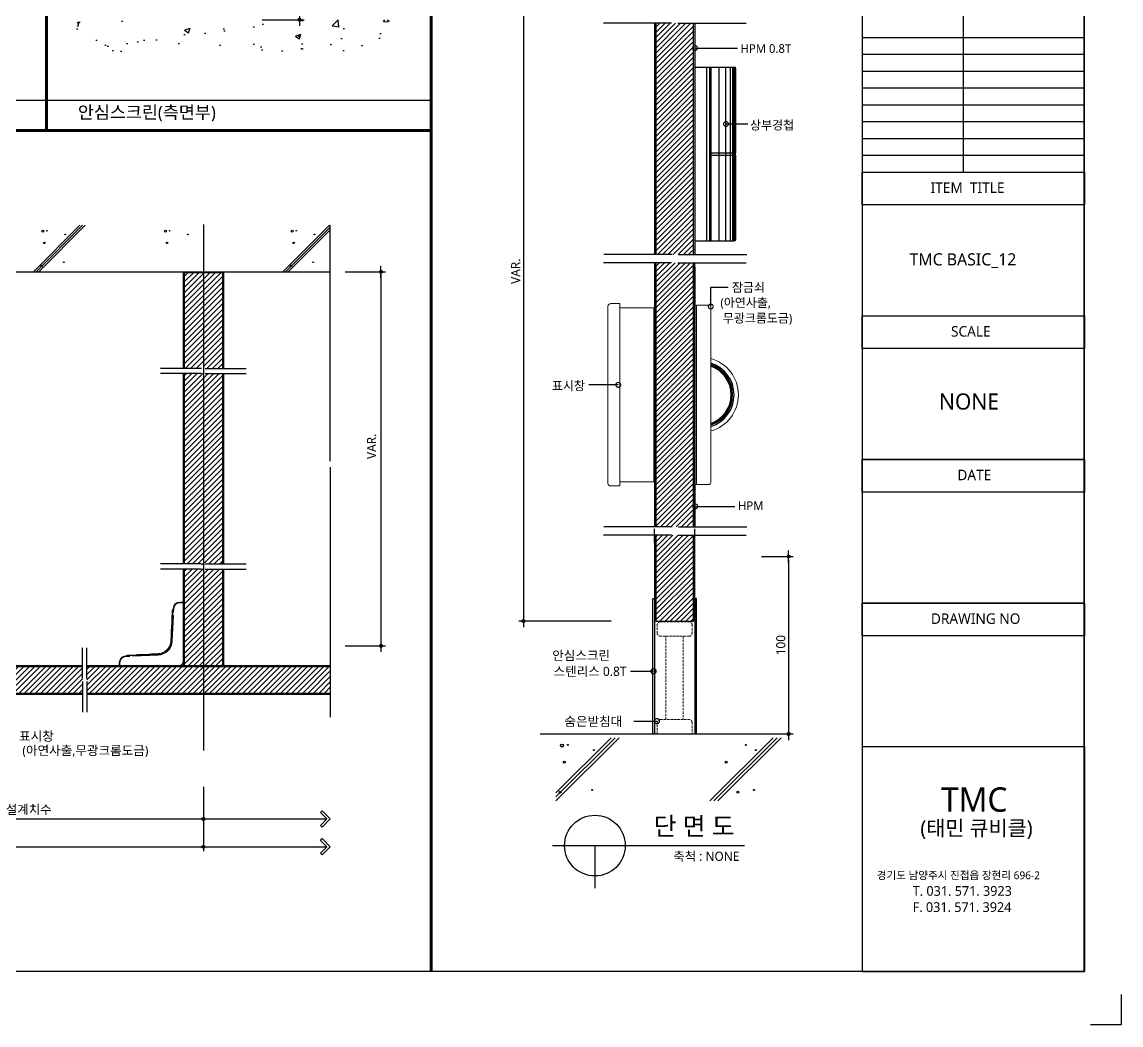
# Model space of a CAD drawing. Extents: x -256 to 8104, y -176 to 5714.
# Drawn here: x 4485 to 8104, y -176 to 3126 of the extents above; entities that cross this region are included whole.
import ezdxf
from ezdxf.enums import TextEntityAlignment as Align

# ---------------------------------------------------------------- set-up
doc = ezdxf.new("R2010")
doc.units = 0
doc.header["$LTSCALE"] = 30
doc.linetypes.add('CEN', pattern=[62, 60, -1, 0, -1])
doc.linetypes.add('HIDDEN', pattern=[0.375, 0.25, -0.125])
doc.layers.get('0').update_dxf_attribs({"linetype": 'CONTINUOUS'})
doc.layers.get('DEFPOINTS').update_dxf_attribs({"linetype": 'CONTINUOUS'})
for name, color, linetype in [('C', 2, 'CONTINUOUS'), ('curior-0Line', 252, 'CONTINUOUS'), ('DIM', 7, 'CONTINUOUS'), ('HAT', 8, 'CONTINUOUS'), ('HID', 9, 'HIDDEN'), ('TIT', 3, 'CONTINUOUS'), ('경첩', 4, 'CONTINUOUS'), ('문자', 3, 'CONTINUOUS'), ('부자재', 4, 'CONTINUOUS'), ('잠금쇠(회전형)', 4, 'CONTINUOUS'), ('중심선', 1, 'CEN'), ('치수', 1, 'CONTINUOUS'), ('판넬', 2, 'CONTINUOUS'), ('해치', 8, 'CONTINUOUS')]:
    doc.layers.add(name, color=color, linetype=linetype)
doc.styles.add('돋움', font='malgun.ttf')
doc.dimstyles.new('10', dxfattribs={"dimscale": 10, "dimtxt": 3, "dimasz": 1, "dimexe": 1.5, "dimexo": 2, "dimgap": 1, "dimtad": 1, "dimdec": 0, "dimlunit": 6, "dimtxsty": '돋움', "dimblk": 'DIMDOT', "dimcen": -1, "dimdle": 1.5, "dimclrt": 3, "dimazin": 3, "dimtfac": 1, "dimtdec": 0, "dimtix": 1, "dimtmove": 2, "dimatfit": 3, "dimldrblk": 'DIMDOT', "dimarcsym": 0})
pattern_1 = [(45, (110955.914, 177.946), (-8.55643, 8.55643), [])]
pattern_2 = [(45, (110148.375, 66.368), (-8.980256, 8.980256), [])]

# ---------------------------------------------------------------- blocks, each defined once
blk = doc.blocks.new('DIMDOT')
at = {"linetype": 'Continuous'}
blk.add_line((-2, 0), (2, 0), dxfattribs=at)
for radius in [0.5, 0.25]:
    blk.add_circle((0, 0), radius, dxfattribs=at)
blk = doc.blocks.new('*D331')
at = {"layer": 'DEFPOINTS', "color": 0}
for p in [(124918.1, 3671), (124609.4, 1367.7), (124918.1, 1367.7)]:
    blk.add_point(p, dxfattribs=at)
at = {"layer": 'DIM', "color": 0, "lineweight": -2, "ltscale": 10}
for p, q in [((124898.1, 3671), (124594.4, 3671)), ((124609.4, 3661), (124609.4, 1377.7)), ((124898.1, 1367.7), (124594.4, 1367.7))]:
    blk.add_line(p, q, dxfattribs=at)
at = {"layer": 'DIM', "color": 0, "lineweight": -2, "xscale": 10, "yscale": 10, "zscale": 10}
for p, rotation in [((124609.4, 3671), 90), ((124609.4, 1367.7), 270)]:
    blk.add_blockref('DIMDOT', p, dxfattribs=dict(at, rotation=rotation))
at = {"layer": 'DIM', "color": 3, "insert": (124584.1, 2519.4), "char_height": 30, "attachment_point": 5, "rotation": 90, "style": '돋움'}
blk.add_mtext('VAR.', dxfattribs=at)
blk = doc.blocks.new('A$C13EB2441')
for p, q in [((0.84, 7.37), (0.84, 14.11)), ((0.84, 6.74), (0.84, 0))]:
    blk.add_line(p, q)
blk = doc.blocks.new('_DOTSMALL')
at = {"color": 0, "linetype": 'ByBlock', "const_width": 0.5}
blk.add_lwpolyline([(-0.0625, 0, 1), (0.0625, 0, 1)], format="xyb", close=True, dxfattribs=at)
blk = doc.blocks.new('A$C63EC304E')
at = {"layer": '치수', "color": 1, "xscale": 2.5, "yscale": 2.5, "zscale": 2.5, "rotation": 234.3098741996962}
blk.add_blockref('_DOTSMALL', (0.31, 0.31), dxfattribs=at)
blk = doc.blocks.new('A$C2BC9653E')
at = {"layer": '치수', "xscale": 0.3333333333333333, "yscale": 0.3333333333333333, "zscale": 0.3333333333333333}
blk.add_blockref('A$C63EC304E', (0, 0), dxfattribs=at)
blk = doc.blocks.new('A$C7FC71301')
at = {"layer": '치수', "rotation": 180}
blk.add_blockref('A$C2BC9653E', (0.208, 0.208), dxfattribs=at)
blk = doc.blocks.new('A$C4A20372B')
at = {"layer": '치수'}
blk.add_blockref('A$C7FC71301', (0, 0), dxfattribs=at)
blk = doc.blocks.new('A$C566469F5')
at = {"layer": '치수'}
blk.add_blockref('A$C4A20372B', (0, 0), dxfattribs=at)
blk = doc.blocks.new('A$C7E317CD4')
at = {"layer": '해치', "xscale": 2, "yscale": 2, "zscale": 2}
blk.add_blockref('A$C566469F5', (0, 0), dxfattribs=at)
blk = doc.blocks.new('A$C601D7F27')
at = {"layer": '치수'}
blk.add_blockref('A$C7E317CD4', (0, 0), dxfattribs=at)
blk = doc.blocks.new('A$C38802C08')
at = {"layer": '치수'}
blk.add_blockref('A$C601D7F27', (0, 0), dxfattribs=at)
blk = doc.blocks.new('*D332')
at = {"layer": 'DEFPOINTS', "color": 0}
for p in [(125373.8, 1580.5), (125382.9, 996.2), (125482.8, 996.2)]:
    blk.add_point(p, dxfattribs=at)
at = {"layer": 'DIM', "color": 0, "lineweight": -2, "ltscale": 10}
for p, q in [((125393.8, 1580.5), (125497.8, 1580.5)), ((125482.8, 1570.5), (125482.8, 1006.2)), ((125402.9, 996.2), (125497.8, 996.2))]:
    blk.add_line(p, q, dxfattribs=at)
at = {"layer": 'DIM', "color": 0, "lineweight": -2, "xscale": 10, "yscale": 10, "zscale": 10}
for p, rotation in [((125482.8, 1580.5), 90), ((125482.8, 996.2), 270)]:
    blk.add_blockref('DIMDOT', p, dxfattribs=dict(at, rotation=rotation))
at = {"layer": 'DIM', "color": 3, "insert": (125457.2, 1288.4), "char_height": 30, "attachment_point": 5, "rotation": 90, "style": '돋움'}
blk.add_mtext('100', dxfattribs=at)
blk = doc.blocks.new('*D335')
at = {"layer": 'DEFPOINTS', "color": 0}
for p in [(118801.8, 841.9), (123555.7, 841.9), (123555.7, 624.7)]:
    blk.add_point(p, dxfattribs=at)
at = {"layer": 'DIM', "color": 0, "lineweight": -2, "ltscale": 10}
for p, q in [((118801.8, 821.9), (118801.8, 609.7)), ((123555.7, 821.9), (123555.7, 609.7)), ((118811.8, 624.7), (123545.7, 624.7))]:
    blk.add_line(p, q, dxfattribs=at)
at = {"layer": 'DIM', "color": 0, "lineweight": -2, "xscale": 10, "yscale": 10, "zscale": 10, "rotation": 180}
blk.add_blockref('DIMDOT', (118801.8, 624.7), dxfattribs=at)
at = {"layer": 'DIM', "color": 0, "lineweight": -2, "xscale": 10, "yscale": 10, "zscale": 10}
blk.add_blockref('DIMDOT', (123555.7, 624.7), dxfattribs=at)
at = {"layer": 'DIM', "color": 3, "insert": (121178.7, 654.4), "char_height": 30, "attachment_point": 5, "style": '돋움'}
blk.add_mtext('설계치수', dxfattribs=at)
blk = doc.blocks.new('*D336')
at = {"layer": 'DEFPOINTS', "color": 0}
for p in [(122404.8, 841.9), (123555.7, 841.9), (123555.7, 716.2)]:
    blk.add_point(p, dxfattribs=at)
at = {"layer": 'DIM', "color": 0, "lineweight": -2, "ltscale": 10}
for p, q in [((122404.8, 821.9), (122404.8, 701.2)), ((123555.7, 821.9), (123555.7, 701.2)), ((122414.8, 716.2), (123545.7, 716.2))]:
    blk.add_line(p, q, dxfattribs=at)
at = {"layer": 'DIM', "color": 0, "lineweight": -2, "xscale": 10, "yscale": 10, "zscale": 10, "rotation": 180}
blk.add_blockref('DIMDOT', (122404.8, 716.2), dxfattribs=at)
at = {"layer": 'DIM', "color": 0, "lineweight": -2, "xscale": 10, "yscale": 10, "zscale": 10}
blk.add_blockref('DIMDOT', (123555.7, 716.2), dxfattribs=at)
at = {"layer": 'DIM', "color": 3, "insert": (122980.3, 745.8), "char_height": 30, "attachment_point": 5, "style": '돋움'}
blk.add_mtext('설계치수', dxfattribs=at)
blk = doc.blocks.new('*D338')
at = {"layer": 'DEFPOINTS', "color": 0}
for p in [(124002.5, 2517.5), (124002.5, 1286.2), (124140.3, 1286.2)]:
    blk.add_point(p, dxfattribs=at)
at = {"layer": 'DIM', "color": 0, "lineweight": -2, "ltscale": 10}
for p, q in [((124022.5, 2517.5), (124155.3, 2517.5)), ((124140.3, 2507.5), (124140.3, 1296.2)), ((124022.5, 1286.2), (124155.3, 1286.2))]:
    blk.add_line(p, q, dxfattribs=at)
at = {"layer": 'DIM', "color": 0, "lineweight": -2, "xscale": 10, "yscale": 10, "zscale": 10}
for p, rotation in [((124140.3, 2517.5), 90), ((124140.3, 1286.2), 270)]:
    blk.add_blockref('DIMDOT', p, dxfattribs=dict(at, rotation=rotation))
at = {"layer": 'DIM', "color": 3, "insert": (124109.6, 1942.8), "char_height": 30, "attachment_point": 5, "rotation": 90, "style": '돋움'}
blk.add_mtext('VAR.', dxfattribs=at)
blk = doc.blocks.new('A$C06B31977')
for p, q in [((1.26, 11.06), (1.26, 21.17)), ((1.26, 10.11), (1.26, 0))]:
    blk.add_line(p, q)
blk = doc.blocks.new('*D339')
at = {"layer": 'DEFPOINTS', "color": 0}
for p in [(123729.4, 3774.8), (123729.4, 3347.4), (123872.3, 3347.4)]:
    blk.add_point(p, dxfattribs=at)
at = {"layer": 'DIM', "color": 0, "lineweight": -2, "ltscale": 10}
for p, q in [((123749.4, 3774.8), (123887.3, 3774.8)), ((123872.3, 3764.8), (123872.3, 3357.4)), ((123749.4, 3347.4), (123887.3, 3347.4))]:
    blk.add_line(p, q, dxfattribs=at)
at = {"layer": 'DIM', "color": 0, "lineweight": -2, "xscale": 10, "yscale": 10, "zscale": 10}
for p, rotation in [((123872.3, 3774.8), 90), ((123872.3, 3347.4), 270)]:
    blk.add_blockref('DIMDOT', p, dxfattribs=dict(at, rotation=rotation))
at = {"layer": 'DIM', "color": 3, "insert": (123846.7, 3561.1), "char_height": 30, "attachment_point": 5, "rotation": 90, "style": '돋움'}
blk.add_mtext('100', dxfattribs=at)
blk = doc.blocks.new('BASIC_12', base_point=(118473.5, 213.7))
at = {"layer": 'HAT'}
h = blk.add_hatch(dxfattribs=at)
h.set_pattern_fill('ANSI31', color=256, scale=3.811219, style=0)
h.set_pattern_definition(pattern_1)
edge = h.paths.add_edge_path()
edge.add_line((125169.5, 3289.2), (125112.9, 3289.2))
edge.add_arc((125110.9, 3289.2), 1.99, -54.3099, 0, ccw=False)
edge.add_arc((125110.9, 3289.2), 1.99, 125.6901, 305.6901, ccw=False)
edge.add_arc((125110.9, 3289.2), 1.99, 0, 125.6901, ccw=False)
edge.add_line((125112.9, 3289.2), (125169.5, 3289.2))
edge.add_line((125169.5, 3289.2), (125169.5, 3335.7))
edge.add_line((125169.5, 3335.7), (125159.7, 3335.7))
edge.add_spline(control_points=[(125157, 3328.2), (125157.9, 3330.7), (125158.8, 3333.2), (125159.7, 3335.7)], knot_values=[0, 0, 0, 0, 0.152076, 0.152076, 0.152076, 0.152076], degree=3, periodic=0)
edge.add_line((125159.7, 3335.7), (125107.5, 3335.7))
edge.add_line((125107.5, 3335.7), (125107.5, 2574.8))
edge.add_line((125107.5, 2574.8), (125161.6, 2574.8))
edge.add_spline(control_points=[(125161.6, 2574.8), (125164.6, 2583.1), (125167.5, 2590.6), (125169.5, 2594.2)], knot_values=[0.152076, 0.152076, 0.152076, 0.152076, 0.673721, 0.673721, 0.673721, 0.673721], degree=3, periodic=0)
edge.add_spline(control_points=[(125171.8, 2574.8), (125172.3, 2584.4), (125173.3, 2598.9), (125170.5, 2596.1), (125169.5, 2594.2)], knot_values=[0.673721, 0.673721, 0.673721, 0.673721, 1.332503, 1.60798, 1.60798, 1.60798, 1.60798], degree=3, periodic=0)
edge.add_line((125169.5, 2594.2), (125169.5, 3289.2))
h.paths.add_polyline_path([(125107.5, 3335.7), (125045.6, 3335.7), (125045.6, 2574.8), (125107.5, 2574.8)])
h = blk.add_hatch(dxfattribs=at)
h.set_pattern_fill('ANSI31', color=256, scale=3.811219, style=0)
h.set_pattern_definition(pattern_1)
h.paths.add_polyline_path([(125107.5, 2112.2), (125045.6, 2112.2), (125045.6, 1678.2), (125107.5, 1678.2), (125107.5, 1782.5, -0.567825), (125107.5, 1785.9)])
h.paths.add_polyline_path([(125169.5, 2112.2), (125107.5, 2112.2), (125107.5, 1785.9, -0.582142), (125110.5, 1784.2), (125169.5, 1784.2)])
edge = h.paths.add_edge_path()
edge.add_line((125169.5, 1784.2), (125110.5, 1784.2))
edge.add_arc((125108.6, 1784.2), 1.99, -54.3099, 0, ccw=False)
edge.add_arc((125108.6, 1784.2), 1.99, 239.178, 305.6901, ccw=False)
edge.add_line((125107.5, 1782.5), (125107.5, 1678.2))
edge.add_line((125107.5, 1678.2), (125161.6, 1678.2))
edge.add_spline(control_points=[(125161.6, 1678.2), (125164.6, 1686.5), (125167.5, 1694), (125169.5, 1697.6)], knot_values=[0.152076, 0.152076, 0.152076, 0.152076, 0.673721, 0.673721, 0.673721, 0.673721], degree=3, periodic=0)
edge.add_line((125169.5, 1697.6), (125169.5, 1784.2))
h.paths.add_polyline_path([(125107.5, 2547.2), (125045.6, 2547.2), (125045.6, 2112.2), (125107.5, 2112.2)])
edge = h.paths.add_edge_path()
edge.add_line((125169.5, 2547.2), (125159.7, 2547.2))
edge.add_spline(control_points=[(125157, 2539.7), (125157.9, 2542.2), (125158.8, 2544.7), (125159.7, 2547.2)], knot_values=[0, 0, 0, 0, 0.152076, 0.152076, 0.152076, 0.152076], degree=3, periodic=0)
edge.add_line((125159.7, 2547.2), (125107.5, 2547.2))
edge.add_line((125107.5, 2547.2), (125107.5, 2112.2))
edge.add_line((125107.5, 2112.2), (125169.5, 2112.2))
edge.add_line((125169.5, 2112.2), (125169.5, 2547.2))
at = {"layer": 'HAT', "transparency": 33554687}
h = blk.add_hatch(dxfattribs=at)
h.set_pattern_fill('ANSI31', color=256, scale=3.811219, style=0)
h.set_pattern_definition(pattern_1)
h.paths.add_polyline_path([(125097.5, 1650.5), (125045.6, 1650.5), (125045.6, 1367.7), (125107.5, 1367.7), (125107.5, 1650.5)])
h.paths.add_polyline_path([(125169.5, 1650.5), (125118.6, 1650.5), (125107.5, 1650.5), (125107.5, 1367.7), (125169.5, 1367.7)])
at = {"layer": '해치'}
h = blk.add_hatch(dxfattribs=at)
h.set_pattern_fill('AR-CONC', color=256, style=0)
h.set_pattern_definition([(50, (121709.89, 1810.63), (182.185, -15.939), [19.05, -209.55]), (355, (121709.89, 1810.63), (-35.243, 191.057), [15.24, -167.64]), (100.451, (121725.07, 1809.3), (146.943, 175.117), [16.19, -178.09]), (46.184, (121709.9, 1861.43), (271.079, -42.042), [28.575, -314.325]), (96.636, (121732.48, 1857.92), (237.404, 247.426), [24.285, -267.135]), (351.184, (121709.9, 1861.43), (237.405, 247.425), [22.86, -251.46]), (21, (121735.29, 1848.73), (151.615, -102.2655), [19.05, -209.55]), (326, (121735.29, 1848.73), (61.802, 184.188), [15.24, -167.64]), (71.4514, (121747.92, 1840.2), (213.416, 81.923), [16.19, -178.09]), (37.5, (121709.89, 1810.63), (3.0886, 84.555), [0, -165.608, 0, -170.18, 0, -168.275]), (7.5, (121709.89, 1810.63), (66.8197, 100.1806), [0, -97.028, 0, -161.798, 0, -64.135]), (327.5, (121653.25, 1810.63), (135.5906, -5.7287), [0, -63.5, 0, -198.12, 0, -262.89]), (317.5, (121627.85, 1810.63), (148.129, 25.4265), [0, -82.55, 0, -131.572, 0, -186.69])])
h.paths.add_polyline_path([(124189.5, 3244.4), (124189.5, 3347.4), (123139.3, 3347.4), (123139.3, 3244.4)])
h = blk.add_hatch(dxfattribs=at)
h.set_pattern_fill('ANSI31', color=256, scale=4, style=0)
h.set_pattern_definition([(45, (-152754.705, -55930.244), (-8.9802561, 8.9802561), [])])
edge = h.paths.add_edge_path()
edge.add_line((123555.7, 2514.2), (123493.3, 2514.2))
edge.add_line((123493.3, 2514.2), (123492.4, 2513.3))
edge.add_line((123492.4, 2513.3), (123492.4, 2412.9))
edge.add_line((123492.4, 2412.9), (123535.2, 2412.9))
edge.add_line((123535.2, 2412.9), (123535.2, 2371.4))
edge.add_line((123535.2, 2371.4), (123492.4, 2371.4))
edge.add_line((123492.4, 2371.4), (123492.4, 2199.7))
edge.add_line((123492.4, 2199.7), (123548.9, 2199.7))
edge.add_spline(control_points=[(123548.9, 2199.7), (123551.7, 2207.3), (123557.7, 2222.7), (123553.9, 2191.7), (123555.4, 2189.3), (123555.7, 2189.2)], knot_values=[0.456227, 0.456227, 0.456227, 0.456227, 2.847595, 6.178025, 6.737145, 6.737145, 6.737145, 6.737145], degree=3, periodic=0)
edge.add_spline(control_points=[(123555.4, 2189.4), (123555.5, 2192.5), (123555.5, 2195.2), (123554.9, 2195.6), (123554.9, 2195.6)], knot_values=[0.891967, 0.891967, 0.891967, 0.891967, 1.280656, 1.337888, 1.337888, 1.337888, 1.337888], degree=3, periodic=0)
edge.add_line((123555.7, 2189.2), (123555.7, 2514.2))
edge = h.paths.add_edge_path()
edge.add_line((123619, 2514.2), (123555.7, 2514.2))
edge.add_line((123555.7, 2514.2), (123555.7, 2189.2))
edge.add_spline(control_points=[(123555.7, 2189.2), (123556.8, 2189), (123559.1, 2193.4), (123561.7, 2199.7)], knot_values=[6.737145, 6.737145, 6.737145, 6.737145, 8.913909, 8.913909, 8.913909, 8.913909], degree=3, periodic=0)
edge.add_spline(control_points=[(123561.7, 2199.7), (123563.8, 2204.5), (123566.1, 2210.4), (123568.4, 2216.4)], knot_values=[8.913909, 8.913909, 8.913909, 8.913909, 10.573873, 10.573873, 10.573873, 10.573873], degree=3, periodic=0)
edge.add_line((123561.7, 2199.7), (123619, 2199.7))
edge.add_line((123619, 2199.7), (123619, 2371.4))
edge.add_line((123619, 2371.4), (123576.2, 2371.4))
edge.add_line((123576.2, 2371.4), (123576.2, 2412.9))
edge.add_line((123576.2, 2412.9), (123619, 2412.9))
edge.add_line((123619, 2412.9), (123619, 2514.2))
h.paths.add_polyline_path([(123619, 2412.9), (123576.2, 2412.9), (123576.2, 2371.4), (123619, 2371.4)], flags=16)
h.paths.add_polyline_path([(123535.2, 2412.9), (123492.4, 2412.9), (123492.4, 2371.4), (123535.2, 2371.4)], flags=16)
h = blk.add_hatch(dxfattribs=at)
h.set_pattern_fill('ANSI31', color=256, scale=4, style=0)
h.set_pattern_definition([(45, (123555.699, 1869.205), (-8.98026, 8.98026), [])])
h.paths.add_polyline_path([(123619, 2182.5), (123492.4, 2182.5), (123492.4, 1555.9), (123619, 1555.9)])
at = {"layer": '해치', "transparency": 33554687}
h = blk.add_hatch(dxfattribs=at)
h.set_pattern_fill('ANSI31', color=256, scale=4)
h.set_pattern_definition(pattern_2)
edge = h.paths.add_edge_path()
edge.add_spline(control_points=[(123555.7, 1528.3), (123555.4, 1528.4), (123554.3, 1530.1), (123555.2, 1540), (123555.4, 1545.6)], knot_values=[1.337888, 1.337888, 1.337888, 1.337888, 1.524261, 2.245715, 2.245715, 2.245715, 2.245715], degree=3, periodic=0)
edge.add_spline(control_points=[(123555.7, 1545.4), (123555.4, 1545.5), (123553.9, 1547.9), (123557.7, 1578.9), (123551.7, 1563.5), (123548.9, 1555.9)], knot_values=[0.152076, 0.152076, 0.152076, 0.152076, 0.338449, 1.448592, 2.245715, 2.245715, 2.245715, 2.245715], degree=3, periodic=0)
edge.add_spline(control_points=[(123555.4, 1545.6), (123555.5, 1548.7), (123555.5, 1551.4), (123554.9, 1551.7), (123554.9, 1551.8)], knot_values=[0.891967, 0.891967, 0.891967, 0.891967, 1.280656, 1.337888, 1.337888, 1.337888, 1.337888], degree=3, periodic=0)
edge.add_spline(control_points=[(123554.9, 1551.8), (123553.9, 1551.9), (123551.5, 1545.8), (123548.9, 1538.7)], knot_values=[0.152076, 0.152076, 0.152076, 0.152076, 0.891967, 0.891967, 0.891967, 0.891967], degree=3, periodic=0)
edge.add_spline(control_points=[(123547.3, 1534.3), (123547.9, 1535.8), (123548.4, 1537.3), (123548.9, 1538.7)], knot_values=[0, 0, 0, 0, 0.152076, 0.152076, 0.152076, 0.152076], degree=3, periodic=0)
edge.add_line((123548.9, 1538.7), (123492.4, 1538.7))
edge.add_line((123492.4, 1538.7), (123492.4, 1366.3))
edge.add_line((123492.4, 1366.3), (123537.1, 1366.3))
edge.add_line((123537.1, 1366.3), (123537.1, 1324.8))
edge.add_line((123537.1, 1324.8), (123492.4, 1324.8))
edge.add_line((123492.4, 1324.8), (123492.4, 1220.5))
edge.add_line((123492.4, 1220.5), (123555.7, 1220.5))
edge.add_line((123555.7, 1220.5), (123555.7, 1528.2))
h.paths.add_polyline_path([(123619, 1366.3), (123574.3, 1366.3), (123574.3, 1324.8), (123619, 1324.8)])
h.paths.add_polyline_path([(123537.1, 1366.3), (123492.4, 1366.3), (123492.4, 1324.8), (123537.1, 1324.8)], flags=16)
h = blk.add_hatch(dxfattribs=at)
h.set_pattern_fill('ANSI31', color=256, scale=4)
h.set_pattern_definition(pattern_2)
h.paths.add_polyline_path([(123619, 1477.8), (123555.7, 1477.8), (123555.7, 1220.5), (123619, 1220.5), (123619, 1324.8), (123574.3, 1324.8), (123574.3, 1366.3), (123619, 1366.3)])
edge = h.paths.add_edge_path()
edge.add_line((123619, 1538.7), (123561.7, 1538.7))
edge.add_spline(control_points=[(123561.7, 1538.7), (123559.1, 1532.4), (123556.8, 1528.1), (123555.7, 1528.3)], knot_values=[2.245715, 2.245715, 2.245715, 2.245715, 2.971303, 2.971303, 2.971303, 2.971303], degree=3, periodic=0)
edge.add_line((123555.7, 1528.3), (123555.7, 1477.8))
edge.add_line((123555.7, 1477.8), (123619, 1477.8))
edge.add_line((123619, 1477.8), (123619, 1538.7))
h = blk.add_hatch(dxfattribs=at)
h.set_pattern_fill('ANSI31', color=256, scale=4, style=0)
h.set_pattern_definition(pattern_2)
h.paths.add_polyline_path([(123171.8, 1168.9), (123171.8, 1178.4), (123171.8, 1217.2), (123555.7, 1217.2), (123555.7, 1130.5), (123171.8, 1130.5)])
edge = h.paths.add_edge_path()
edge.add_line((123157.2, 1168.9), (123157.2, 1178.4))
edge.add_line((123157.2, 1178.4), (123157.2, 1217.2))
edge.add_line((123157.2, 1217.2), (122524.7, 1217.2))
edge.add_line((122524.7, 1217.2), (122524.7, 1175.9))
edge.add_arc((122524.7, 1173.8), 2.08, -35.6901, 90, ccw=False)
edge.add_arc((122524.7, 1173.8), 2.08, 270, 324.3099, ccw=False)
edge.add_line((122524.7, 1171.8), (122524.7, 1130.5))
edge.add_line((122524.7, 1130.5), (123157.2, 1130.5))
edge.add_line((123157.2, 1130.5), (123157.2, 1168.9))
h.paths.add_polyline_path([(122399.8, 1217.2), (122399.8, 1130.5), (122524.7, 1130.5), (122524.7, 1171.8, -0.610943), (122523, 1175.1, -0.241509), (122524.7, 1175.9), (122524.7, 1217.2)])
h.paths.add_polyline_path([(123973.4, 1217.2), (123555.7, 1217.2), (123555.7, 1130.5), (123973.4, 1130.5)])
at = {"color": 8}
blk.add_line((122920.2, 3083), (124305.4, 3083), dxfattribs=at)
for p, q in [((123973.4, 1893.9), (123973.4, 2670.7)), ((118801.8, 2517.5), (123973.4, 2517.5)), ((123549, 2199.7), (123414.3, 2199.7)), ((123561.7, 2199.7), (123696.5, 2199.7)), ((123973.4, 1874.9), (123973.4, 1051.6)), ((123549, 1555.9), (123414.3, 1555.9)), ((123561.7, 1555.9), (123696.5, 1555.9)), ((124664.6, 996.2), (125497.6, 996.2))]:
    blk.add_line(p, q)
at = {"color": 2}
for p, q in [((126577.6, 138), (126577.6, 38)), ((126577.6, 38), (126477.6, 38))]:
    blk.add_line(p, q, dxfattribs=at)
at = {"color": 8, "const_width": 10}
for points in [[(123038.6, 2983), (123038.6, 5752.1)], [(124305.4, 213.8), (124305.4, 5752.1)], [(118520.9, 2983), (124305.4, 2983)]]:
    blk.add_lwpolyline(points, dxfattribs=at)
at = {"color": 2}
for points in [[(118472.8, 5752.1), (125725.1, 5752.1), (125725.1, 213.8), (118472.8, 213.8)], [(118472.8, 5752.1), (125725.1, 5752.1), (125725.1, 213.8), (118472.8, 213.8)], [(118472.8, 5752.1), (126454.7, 5752.1), (126454.7, 213.8), (118472.8, 213.8)], [(125036.1, 1442.5), (125040.8, 1442.5), (125040.8, 996.3), (125036.1, 996.3)], [(125179, 1442.5), (125174.2, 1442.5), (125174.2, 996.3), (125179, 996.3)]]:
    blk.add_lwpolyline(points, close=True, dxfattribs=at)
at = {"layer": 'C'}
for p, q in [((125045.6, 3335.7), (125045.6, 2574.8)), ((125169.5, 2574.8), (125169.5, 3335.7)), ((125045.6, 2547.2), (125045.6, 1678.2)), ((125169.5, 1678.2), (125169.5, 2547.2)), ((125045.6, 1650.5), (125045.6, 1367.7)), ((125169.5, 1367.7), (125169.5, 1650.5)), ((125045.6, 1367.7), (125169.5, 1367.7)), ((123157.2, 1217.2), (122766.9, 1217.2)), ((123973.4, 1217.2), (123171.8, 1217.2)), ((122766.9, 1130.5), (123157.2, 1130.5)), ((123171.8, 1130.5), (123973.4, 1130.5))]:
    blk.add_line(p, q, dxfattribs=at)
at = {"layer": 'curior-0Line'}
for p, q in [((125725.1, 5752.1), (125725.1, 214.6)), ((126057.7, 3399.7), (126057.7, 2845.9)), ((125725.5, 3288.9), (126457.5, 3288.9)), ((125725.5, 3233.5), (126457.5, 3233.5)), ((125725.5, 3178.2), (126457.5, 3178.2)), ((125725.5, 3122.8), (126457.5, 3122.8)), ((125725.5, 3067.4), (126457.5, 3067.4)), ((125725.5, 3012), (126457.5, 3012)), ((125725.5, 2956.7), (126457.5, 2956.7)), ((125725.5, 2901.3), (126457.5, 2901.3)), ((125725.5, 2845.9), (126457.5, 2845.9))]:
    blk.add_line(p, q, dxfattribs=at)
for points in [[(126457.5, 5752.1), (125725.1, 5752.1), (125725.1, 213.8), (126457.5, 213.8)], [(125725.5, 2845.9), (126457.5, 2845.9), (126457.5, 2738.2), (125725.5, 2738.2)], [(125725.5, 2373), (126457.5, 2373), (126457.5, 2265.3), (125725.5, 2265.3)], [(125725.5, 1427.2), (126457.5, 1427.2), (126457.5, 1900.1), (125725.5, 1900.1)], [(125725.5, 1900.1), (126457.5, 1900.1), (126457.5, 1792.4), (125725.5, 1792.4)], [(125725.5, 954.3), (126457.5, 954.3), (126457.5, 1427.2), (125725.5, 1427.2)], [(125725.5, 1427.2), (126457.5, 1427.2), (126457.5, 1319.5), (125725.5, 1319.5)], [(126457.5, 214.6), (125725.7, 214.6), (125725.7, 954.3), (126457.5, 954.3)]]:
    blk.add_lwpolyline(points, close=True, dxfattribs=at)
at = {"layer": 'DIM', "ltscale": 10}
for p, q in [((123940.9, 737.2), (123946.6, 742.9)), ((123962, 716.2), (123940.9, 737.2)), ((123973.4, 716.2), (123946.6, 742.9)), ((123555.7, 716.2), (123962, 716.2)), ((123962, 716.2), (123940.9, 695.1)), ((123940.9, 695.1), (123946.6, 689.4)), ((123973.4, 716.2), (123946.6, 689.4)), ((123555.7, 624.7), (123962, 624.7)), ((123940.9, 645.8), (123946.6, 651.5)), ((123962, 624.7), (123940.9, 645.8)), ((123962, 624.7), (123940.9, 603.7)), ((123973.4, 624.7), (123946.6, 651.5)), ((123973.4, 624.7), (123946.6, 597.9)), ((123940.9, 603.7), (123946.6, 597.9))]:
    blk.add_line(p, q, dxfattribs=at)
at = {"layer": 'HAT'}
for radius, start, end in [(109.2, 287.404, 72.596), (104.4, 288.2251, 71.7749), (101.6, 288.7568, 71.2432), (99.7, 289.1292, 70.8708)]:
    blk.add_arc((125194, 2112.7), radius, start, end, dxfattribs=at)
at = {"layer": 'HID', "lineweight": 15}
for points in [[(125059.9, 1365.4), (125155.2, 1365.4, -0.414214), (125164.7, 1355.9), (125164.7, 1327.3, -0.414214), (125155.2, 1317.8), (125059.9, 1317.8, -0.414214), (125050.4, 1327.3), (125050.4, 1355.9, -0.414214)], [(125059.9, 1043.9), (125155.2, 1043.9, -0.414214), (125164.7, 1034.4), (125164.7, 996.3), (125050.4, 996.3), (125050.4, 1034.4, -0.414214)]]:
    blk.add_lwpolyline(points, format="xyb", close=True, dxfattribs=at)
blk.add_lwpolyline([(125079, 1317.8), (125136.1, 1317.8), (125136.1, 1043.9), (125079, 1043.9)], close=True, dxfattribs=at)
at = {"layer": 'TIT', "color": 7}
for p, q in [((124704.9, 628.6), (125337.6, 628.6)), ((124845.2, 628.6), (124845.2, 488.6))]:
    blk.add_line(p, q, dxfattribs=at)
blk.add_circle((124844.9, 628.6), 100, dxfattribs=at)
at = {"layer": '경첩', "color": 4, "linetype": 'Continuous', "lineweight": 15}
for p, q in [((123477.7, 1428.2), (123477.7, 1430.5)), ((123488.4, 1430.5), (123477.7, 1430.5)), ((123477.7, 1428.2), (123488.4, 1428.2)), ((123488.4, 1428.2), (123488.4, 1430.5)), ((123488.4, 1408.1), (123488.4, 1428.2)), ((123454.7, 1386.3), (123450.8, 1302.5)), ((123453, 1399.4), (123451.8, 1374.2)), ((123453, 1399.4), (123455.2, 1397.2)), ((123453.1, 1302.4), (123457, 1386.2)), ((123454, 1405), (123455.5, 1403.5)), ((123455.8, 1409.6), (123454.7, 1386.3)), ((123457.5, 1396), (123458.1, 1409.5)), ((123488.4, 1404.8), (123488.4, 1407.2)), ((123488.4, 1404.8), (123488.4, 1234.5)), ((123450.9, 1355.3), (123449.7, 1328.5)), ((123450.9, 1355.3), (123453.1, 1353.1)), ((123451.4, 1364.8), (123451.1, 1358.5)), ((123451.1, 1358.5), (123453.3, 1356.2)), ((123451.4, 1364.8), (123453.6, 1362.5)), ((123451.5, 1367.9), (123453.7, 1365.7)), ((123451.8, 1374.2), (123454, 1372)), ((123448.7, 1308.7), (123448.4, 1302.6)), ((123448.8, 1309.6), (123448.7, 1308.7)), ((123448.7, 1308.7), (123451, 1306.4)), ((123448.9, 1312.8), (123448.8, 1309.6)), ((123448.8, 1309.6), (123451, 1307.4)), ((123449, 1313.7), (123448.9, 1312.8)), ((123448.9, 1312.8), (123451.1, 1310.5)), ((123449.4, 1322.3), (123449, 1313.7)), ((123449, 1313.7), (123451.2, 1311.5)), ((123449.4, 1322.3), (123451.6, 1320)), ((123449.7, 1328.4), (123449.5, 1324.5)), ((123449.5, 1324.5), (123451.7, 1322.3)), ((123449.7, 1328.5), (123451.9, 1326.3)), ((123449.7, 1328.4), (123451.9, 1326.2)), ((123429.2, 1268.1), (123430.9, 1266.5)), ((123439.4, 1277.8), (123441, 1276.1)), ((123440.7, 1279.7), (123442.4, 1278)), ((123443.2, 1283.8), (123445, 1282.1)), ((123444.3, 1286), (123446.1, 1284.2)), ((123445.9, 1289.7), (123447.7, 1287.9)), ((123449.2, 1292.7), (123447.3, 1294.6)), ((123447.3, 1294.6), (123449.2, 1292.7)), ((123448, 1298.1), (123450, 1296.1)), ((123448.2, 1300.2), (123450.3, 1298.1)), ((123280.7, 1231.2), (123278.4, 1231.2)), ((123278.4, 1231.2), (123278.4, 1220.5)), ((123280.7, 1220.5), (123280.7, 1231.2)), ((123322.6, 1254.2), (123299.3, 1253.1)), ((123299.4, 1250.7), (123312.9, 1251.4)), ((123303.9, 1254.9), (123304.7, 1255.7)), ((123303.9, 1254.9), (123305.4, 1253.4)), ((123334.7, 1257.1), (123304.7, 1255.7)), ((123406.3, 1258.1), (123322.6, 1254.2)), ((123322.7, 1251.8), (123406.5, 1255.8)), ((123334.7, 1257.1), (123336.9, 1254.8)), ((123341, 1257.4), (123343.2, 1255.1)), ((123344.1, 1257.5), (123346.4, 1255.3)), ((123375.6, 1259), (123350.4, 1257.8)), ((123350.4, 1257.8), (123352.7, 1255.6)), ((123375.6, 1259), (123377.9, 1256.8)), ((123381.9, 1259.3), (123384.2, 1257.1)), ((123385.1, 1259.4), (123387.3, 1257.2)), ((123404, 1260.3), (123391.4, 1259.7)), ((123391.4, 1259.7), (123393.6, 1257.5)), ((123406.2, 1260.4), (123404, 1260.3)), ((123404, 1260.3), (123406.2, 1258.1)), ((123415.6, 1261.9), (123417.5, 1260)), ((123420.6, 1263.5), (123422.4, 1261.8)), ((123422.9, 1264.5), (123424.6, 1262.8)), ((123427.2, 1266.8), (123428.9, 1265.1)), ((123278.4, 1220.5), (123280.7, 1220.5)), ((123280.7, 1220.5), (123300.8, 1220.5)), ((123301.7, 1220.5), (123304, 1220.5)), ((123474.4, 1220.5), (123304, 1220.5))]:
    blk.add_line(p, q, dxfattribs=at)
at = {"layer": '경첩', "color": 4, "linetype": 'Continuous', "lineweight": 15, "flags": 128}
for points in [[(123453.2, 1404.2), (123453.2, 1403.2), (123453.1, 1402), (123453.1, 1400.8), (123453, 1399.4)], [(123453.2, 1404.2), (123453.4, 1404.4), (123453.6, 1404.5), (123453.7, 1404.7), (123453.8, 1404.8), (123453.9, 1404.9), (123454, 1404.9), (123454, 1405), (123454, 1405)], [(123454.7, 1386.3), (123454.8, 1386.3), (123454.9, 1386.3), (123455.1, 1386.3), (123455.4, 1386.2), (123455.8, 1386.2), (123456.2, 1386.2), (123456.6, 1386.2), (123457, 1386.2)], [(123458.1, 1409.5), (123457.7, 1409.5), (123457.3, 1409.5), (123456.8, 1409.6), (123456.5, 1409.6), (123456.2, 1409.6), (123456, 1409.6), (123455.9, 1409.6), (123455.8, 1409.6)], [(123451.8, 1374.2), (123451.8, 1373), (123451.7, 1371.8), (123451.6, 1370.7), (123451.6, 1369.8), (123451.6, 1369), (123451.5, 1368.4), (123451.5, 1368), (123451.5, 1367.9)], [(123449.5, 1324.5), (123449.4, 1323.8), (123449.4, 1323.1), (123449.4, 1322.3)], [(123449.7, 1328.5), (123449.7, 1328.5), (123449.7, 1328.4)], [(123447.3, 1294.6), (123447.3, 1294.6), (123447.3, 1294.6)], [(123448.2, 1300.2), (123448.1, 1298.6), (123448, 1298.1)], [(123450.8, 1302.5), (123450.8, 1302.5), (123450.9, 1302.5), (123451.2, 1302.5), (123451.4, 1302.5), (123451.8, 1302.5), (123452.2, 1302.5), (123452.6, 1302.4), (123453.1, 1302.4)], [(123299.4, 1250.7), (123299.4, 1251.2), (123299.3, 1251.6), (123299.3, 1252), (123299.3, 1252.4), (123299.3, 1252.7), (123299.3, 1252.9), (123299.3, 1253), (123299.3, 1253.1)], [(123322.6, 1254.2), (123322.6, 1254.1), (123322.6, 1254), (123322.6, 1253.8), (123322.6, 1253.5), (123322.6, 1253.1), (123322.7, 1252.7), (123322.7, 1252.3), (123322.7, 1251.8)], [(123341, 1257.4), (123340.8, 1257.4), (123340.5, 1257.3), (123339.9, 1257.3), (123339.1, 1257.3), (123338.2, 1257.2), (123337.1, 1257.2), (123335.9, 1257.1), (123334.7, 1257.1)], [(123350.4, 1257.8), (123349.3, 1257.8), (123348.3, 1257.7), (123347.3, 1257.7), (123346.4, 1257.6), (123345.6, 1257.6), (123345, 1257.6), (123344.5, 1257.5), (123344.2, 1257.5), (123344.1, 1257.5)], [(123381.9, 1259.3), (123381.8, 1259.3), (123381.5, 1259.3), (123380.9, 1259.2), (123380.1, 1259.2), (123379.1, 1259.2), (123378, 1259.1), (123376.9, 1259.1), (123375.6, 1259)], [(123391.4, 1259.7), (123390.2, 1259.7), (123389, 1259.6), (123387.9, 1259.6), (123386.9, 1259.5), (123386.1, 1259.5), (123385.6, 1259.5), (123385.2, 1259.5), (123385.1, 1259.4)], [(123406.3, 1258.1), (123406.4, 1258.1), (123406.4, 1257.9), (123406.4, 1257.7), (123406.4, 1257.4), (123406.4, 1257.1), (123406.4, 1256.7), (123406.4, 1256.2), (123406.5, 1255.8)]]:
    blk.add_lwpolyline(points, dxfattribs=at)
at = {"layer": '경첩', "color": 4, "linetype": 'Continuous', "lineweight": 15}
for centre, radius, start, end in [((123477.7, 1408.6), 21.9, 90, 177.3017), ((123477.7, 1408.6), 19.6, 90, 177.3017), ((123404.2, 1304.7), 46.7, 272.6983, 357.3017), ((123404.2, 1304.7), 49, 272.6983, 357.3017), ((123404.2, 1304.7), 44.3, 301.2991, 304.3858), ((123404.2, 1304.7), 44.3, 304.3849, 322.5608), ((123404.1, 1304.7), 44.3, 322.5612, 325.6145), ((123404.2, 1304.7), 44.3, 325.6151, 331.8264), ((123404.2, 1304.7), 44.3, 335.0052, 340.234), ((123404.2, 1304.7), 44.3, 340.234, 346.7569), ((123404.2, 1304.7), 44.3, 346.8377, 351.3944), ((123404.2, 1304.7), 44.3, 354.0912, 357.3017), ((123300.3, 1231.2), 21.9, 92.6983, 180), ((123300.3, 1231.2), 19.6, 92.6983, 180), ((123404.2, 1304.7), 44.3, 272.6983, 285), ((123404.2, 1304.7), 44.3, 284.9998, 291.7506), ((123404.2, 1304.7), 44.3, 294.9948, 301.2998), ((123474.4, 1234.5), 14, 270, 0)]:
    blk.add_arc(centre, radius, start, end, dxfattribs=at)
at = {"layer": '부자재'}
for p, q in [((125174.2, 3187.1), (125174.2, 2623)), ((125178.1, 3190.9), (125303.8, 3190.9)), ((125212.4, 3190.9), (125212.4, 2619.2)), ((125222, 3190.9), (125222, 2619.2)), ((125307.6, 3187.1), (125307.6, 2908.8)), ((125222, 2908.8), (125307.6, 2908.8)), ((125222, 2901.2), (125307.6, 2901.2)), ((125306.4, 2908.8), (125306.4, 2901.2)), ((125307.6, 2901.2), (125307.6, 2623)), ((125178.1, 2619.2), (125303.8, 2619.2))]:
    blk.add_line(p, q, dxfattribs=at)
for centre, start, end in [((125178.1, 3187.1), 90, 180), ((125303.8, 3187.1), 0, 90), ((125178.1, 2623), 180, 270), ((125303.8, 2623), 270, 0)]:
    blk.add_arc(centre, 3.81, start, end, dxfattribs=at)
at = {"layer": '잠금쇠(회전형)', "linetype": 'Continuous', "lineweight": 15}
for p, q in [((124887.6, 2404.2), (124887.6, 1821.2)), ((124897.1, 2412.8), (124926.5, 2412.8)), ((124926.5, 2412.8), (124926.5, 1812.5)), ((125039, 2399.2), (124926.5, 2399.2)), ((125039, 2399.2), (125039, 1826.1)), ((125040.8, 1828.8), (125040.8, 2396.5)), ((125174.2, 2403.3), (125174.2, 1817.3)), ((125179, 2408), (125220, 2408)), ((125179, 1817.3), (125179, 2408)), ((125226.7, 2401.4), (125226.7, 1824)), ((125282.7, 2001.7), (125282.7, 2001.7)), ((124926.5, 1812.5), (124897.1, 1812.5)), ((125039, 1826.1), (124926.5, 1826.1)), ((125220, 1817.3), (125179, 1817.3))]:
    blk.add_line(p, q, dxfattribs=at)
for centre, radius, start, end in [((124897.1, 2403.3), 9.53, 90, 174.5584), ((125038, 2396.5), 2.86, 0, 69.2996), ((125179, 2403.3), 4.76, 90, 180), ((125220, 2401.4), 6.67, 0, 90), ((125194, 2112.7), 123.5, 285.3368, 74.6632), ((124897.1, 1822.1), 9.53, 185.4416, 270), ((125038, 1828.8), 2.86, 290.7004, 0), ((125179, 1822.1), 4.76, 180, 270), ((125220, 1824), 6.67, 270, 0)]:
    blk.add_arc(centre, radius, start, end, dxfattribs=at)
at = {"layer": '중심선'}
blk.add_line((123555.7, 2673), (123555.7, 941.1), dxfattribs=at)
at = {"layer": '치수'}
for p, q in [((125173.3, 3254.3), (125314.4, 3254.3)), ((125275.7, 3004.2), (125348.6, 3004.2)), ((125226.4, 2403.2), (125226.4, 2466.9)), ((125226.4, 2466.9), (125283.8, 2466.9)), ((124921.8, 2145.2), (124825.1, 2145.2)), ((125174.2, 1745.3), (125306, 1745.3)), ((124962, 1202.6), (125038, 1202.6)), ((124973.1, 1038.3), (125049.2, 1038.3))]:
    blk.add_line(p, q, dxfattribs=at)
at = {"layer": '판넬', "color": 1}
for p, q in [((125040.8, 3335.7), (125040.8, 2574.8)), ((125174.2, 3335.7), (125174.2, 2574.8)), ((125040.8, 3304.9), (125040.8, 2618.9)), ((125174.2, 3304.9), (125174.2, 2618.9)), ((125040.8, 2547.2), (125040.8, 1678.2)), ((125174.2, 1678.2), (125174.2, 2547.2)), ((123488.4, 2517.5), (123488.4, 2199.7)), ((123623, 2199.7), (123623, 2517.5)), ((125174.2, 2533), (125174.2, 1678.2)), ((123488.4, 2182.5), (123488.4, 1866.9)), ((123623, 1866.9), (123623, 2182.5)), ((123488.4, 1866.9), (123488.4, 1555.9)), ((123623, 1555.9), (123623, 1866.9)), ((125040.8, 1624.8), (125040.8, 1671.8)), ((125174.2, 1624.8), (125174.2, 1671.8)), ((125040.8, 1650.5), (125040.8, 1367.7)), ((125174.2, 1367.7), (125174.2, 1650.5)), ((123488.4, 1538.7), (123488.4, 1220.5)), ((123623, 1220.5), (123623, 1538.7)), ((123157.2, 1220.5), (122766.9, 1220.5)), ((123973.4, 1220.5), (123171.8, 1220.5)), ((122766.9, 1127.2), (123157.2, 1127.2)), ((123171.8, 1127.2), (123973.4, 1127.2))]:
    blk.add_line(p, q, dxfattribs=at)
at = {"layer": '판넬'}
for p, q in [((123492.4, 2514.2), (123492.4, 2199.7)), ((123619, 2514.2), (123492.4, 2514.2)), ((123619, 2199.7), (123619, 2514.2)), ((123492.4, 2182.5), (123492.4, 1866.9)), ((123619, 1866.9), (123619, 2182.5)), ((123492.4, 1866.9), (123492.4, 1555.9)), ((123619, 1555.9), (123619, 1866.9)), ((123492.4, 1538.7), (123492.4, 1220.5)), ((123619, 1220.5), (123619, 1538.7))]:
    blk.add_line(p, q, dxfattribs=at)
at = {"layer": '해치'}
for p, q in [((125227.8, 2619.2), (125227.8, 3190.9)), ((125254.4, 2619.2), (125254.4, 3190.9)), ((125276.1, 2619.2), (125276.1, 3190.9)), ((125292, 2619.2), (125292, 3190.9)), ((125299.1, 2619.2), (125299.1, 3190.9)), ((125302.8, 2619.2), (125302.8, 3190.9)), ((125305.2, 2619.2), (125305.2, 3190.9)), ((125306.6, 2619.2), (125306.6, 3190.9)), ((125307.1, 2908.8), (125307.1, 3190.9)), ((125307.5, 2908.8), (125307.5, 3190.9)), ((125307.1, 2619.2), (125307.1, 2901.2)), ((125307.5, 2619.2), (125307.5, 2901.2)), ((122995.6, 2517.5), (123148.7, 2670.7)), ((123013.2, 2517.5), (123166.3, 2670.7)), ((123817.1, 2517.5), (123970.3, 2670.7)), ((123834.8, 2517.5), (123973.4, 2656.2)), ((124716.7, 802.2), (124898, 983.4)), ((124716.7, 775.7), (124924.5, 983.4)), ((125223.7, 775.7), (125431.5, 983.4)), ((125250.2, 775.7), (125458, 983.4))]:
    blk.add_line(p, q, dxfattribs=at)
at = {"layer": '해치', "color": 2}
for p, q in [((123004.4, 2517.5), (123157.5, 2670.7)), ((123826, 2517.5), (123973.4, 2665)), ((124716.7, 788.9), (124911.3, 983.4)), ((125237, 775.7), (125444.7, 983.4))]:
    blk.add_line(p, q, dxfattribs=at)
at = {"layer": '해치'}
for centre, radius in [((123026.5, 2651.1), 3.36), ((123040.4, 2652.7), 1.12), ((123430.5, 2651.1), 3.36), ((123444.4, 2652.7), 1.12), ((123847.6, 2651.1), 3.36), ((123861.5, 2652.7), 1.12), ((123032.1, 2612.8), 2.24), ((123100.4, 2640.7), 1.12), ((123436.1, 2612.8), 2.24), ((123504.4, 2640.7), 1.12), ((123853.2, 2612.8), 2.24), ((123921.5, 2640.7), 1.12), ((123022.5, 2536.7), 2.24), ((123095.9, 2549), 1.12), ((123843.6, 2536.7), 2.24), ((123917, 2549), 1.12), ((124736.2, 957.7), 4.8), ((124756, 960), 1.6), ((124841.8, 942.9), 1.6), ((125341.7, 960), 1.6), ((125375.3, 942.9), 1.6), ((124744.2, 902.9), 3.2), ((125277.7, 902.9), 3.2), ((124730.4, 804.1), 3.2), ((124835.4, 811.8), 1.6), ((125316.1, 804.1), 3.2), ((125368.9, 811.8), 1.6)]:
    blk.add_circle(centre, radius, dxfattribs=at)
at = {"rotation": 270}
for p, xscale, yscale, zscale in [((124872.7, 3363.6), 33.34816454184198, 33.34816454184198, 33.34816454184198), ((124874.6, 2602.7), 33.34816454184198, 33.34816454184198, 33.34816454184198), ((124872.7, 2575.1), 33.34816454184198, 33.34816454184198, 33.34816454184198), ((123414.3, 2199.3), 20, 20, 20), ((124874.6, 1706.1), 33.34816454184198, 33.34816454184198, 33.34816454184198), ((124872.7, 1678.4), 33.34816454184198, 33.34816454184198, 33.34816454184198), ((123414.3, 1555.5), 20, 20, 20)]:
    blk.add_blockref('A$C13EB2441', p, dxfattribs=dict(at, xscale=xscale, yscale=yscale, zscale=zscale))
at = {"xscale": 10, "yscale": 10, "zscale": 10}
for p in [(123144.6, 1067.8), (123159.2, 1067.8)]:
    blk.add_blockref('A$C06B31977', p, dxfattribs=at)
at = {"layer": '해치', "xscale": -19.0560940239097, "yscale": 19.0560940239097, "zscale": 19.0560940239097, "rotation": 180}
for p in [(125170.3, 3258.3), (125272.7, 3008.1), (125171.2, 1749.3)]:
    blk.add_blockref('A$C38802C08', p, dxfattribs=at)
at = {"layer": '해치'}
for p, xscale, yscale, zscale in [((125230.4, 2399.2), -19.0560940239097, 19.0560940239097, 19.0560940239097), ((124925.8, 2141.2), -19.0560940239097, 19.0560940239097, 19.0560940239097), ((125033.9, 1198.4), 20, 20, 20), ((125045, 1034.1), 20, 20, 20)]:
    blk.add_blockref('A$C38802C08', p, dxfattribs=dict(at, xscale=xscale, yscale=yscale, zscale=zscale))
at = {"layer": 'curior-0Line', "color": 8, "char_height": 34.554, "attachment_point": 1}
for s, insert, width in [('{\\fMalgun Gothic|b0|i0|c129|p50;\\C0;ITEM  TITLE}', (125950.5, 2811.7), 397.448), ('{\\fMalgun Gothic|b0|i0|c129|p50;\\C0;SCALE}', (126017.7, 2338.8), 191.895), ('{\\fMalgun Gothic|b0|i0|c129|p50;\\C0;DATE}', (126038.7, 1865.9), 397.448), ('{\\fMalgun Gothic|b0|i0|c129|p50;\\C0;DRAWING NO}', (125951.5, 1393), 453.028)]:
    blk.add_mtext(s, dxfattribs=dict(at, insert=insert, width=width))
at = {"layer": 'curior-0Line', "color": 3, "attachment_point": 1}
for s, insert, char_height, width in [('{\\f맑은 고딕;TMC BASIC_12}', (125881.1, 2578.5), 40, 434.481), ('{\\f맑은 고딕|c129|p50;\\C3;NONE\\C0;}', (125978.1, 2117.1), 53.161, 510.128)]:
    blk.add_mtext(s, dxfattribs=dict(at, insert=insert, char_height=char_height, width=width))
at = {"layer": 'TIT', "style": '돋움'}
for s, height, p in [('안심스크린(측면부)', 42, (123596.5, 3021.7)), ('단 면 도', 60, (125304.7, 662.2)), ('(태민 큐비클)', 50, (126286.5, 661.3))]:
    blk.add_text(s, height=height, dxfattribs=at).set_placement(p, align=Align.RIGHT)
blk.add_text('축척 : NONE', height=30, dxfattribs=at).set_placement((125103, 578.4))
at = {"layer": '문자', "style": '돋움'}
for s, p in [('HPM 0.8T', (125324.6, 3238.2)), ('HPM', (125316.2, 1733.5))]:
    blk.add_text(s, height=28.58, dxfattribs=at).set_placement(p)
for s, height, p in [('상부경첩', 28.9, (125428.3, 3000.8)), ('잠금쇠', 28.9, (125350.6, 2467.1)), ('무광크롬도금)', 28.9, (125380.6, 2363.7)), ('표시창', 28.9, (124757.7, 2142.9)), ('안심스크린', 30.34, (124799.7, 1255.3)), ('스텐리스 0.8T', 30.34, (124828.9, 1202.5)), ('숨은받침대', 30.34, (124840, 1038.1)), ('표시창', 30.34, (123005.8, 989.2)), ('(아연사출,무광크롬도금)', 30.337, (123166.9, 940.4))]:
    blk.add_text(s, height=height, dxfattribs=at).set_placement(p, align=Align.MIDDLE)
at = {"layer": '문자', "color": 3, "style": '돋움'}
blk.add_text('(아연사출,', height=28.9, dxfattribs=at).set_placement((125341.4, 2415.2), align=Align.MIDDLE)
blk.add_text('TMC', height=80, dxfattribs=at).set_placement((126203.4, 740.2), align=Align.RIGHT)
at = {"layer": '문자', "color": 3, "insert": (125773.2, 543.5), "char_height": 25.517, "width": 722.929, "attachment_point": 1}
blk.add_mtext('{\\f맑은 고딕|c129|p50;\\C256;경기도 남양주시 진접읍 장현리 696-2}', dxfattribs=at)
at = {"layer": '문자', "insert": (125880.9, 495.3), "char_height": 31.896, "width": 581.466, "attachment_point": 1}
blk.add_mtext('{\\f맑은 고딕|c129|p50;\\C0; \\C256;T. 031. 571. 3923\\f굴림|c129|p50;       \\P\\f맑은 고딕|c129|p50; F. 031. 571. 3924\\C0;}', dxfattribs=at)
at = {"layer": 'DIM', "ltscale": 10}
dim = blk.add_linear_dim(base=(123872.3, 3347.4), p1=(123729.4, 3774.8), p2=(123729.4, 3347.4), angle=90, text='100', dimstyle='10', dxfattribs=at)
dim.commit()
dim.dimension.update_dxf_attribs({"geometry": '*D339', "text_midpoint": (123846.7, 3561.1)})
for base, p1, p2, text, picture, middle in [((124609.4, 1367.7), (124918.1, 3671), (124918.1, 1367.7), 'VAR.', '*D331', (124584.1, 2519.4)), ((125482.8, 996.2), (125373.8, 1580.5), (125382.9, 996.2), '100', '*D332', (125457.2, 1288.4))]:
    dim = blk.add_linear_dim(base=base, p1=p1, p2=p2, angle=90, text=text, dimstyle='10', override={"dimtxsty": '돋움'}, dxfattribs=at)
    dim.commit()
    dim.dimension.update_dxf_attribs({"geometry": picture, "text_midpoint": middle})
dim = blk.add_linear_dim(base=(124140.3, 1286.2), p1=(124002.5, 2517.5), p2=(124002.5, 1286.2), angle=90, text='VAR.', dimstyle='10', override={"dimtxsty": '돋움'}, dxfattribs=at)
dim.commit()
dim.dimension.update_dxf_attribs({"geometry": '*D338', "text_midpoint": (124109.6, 1942.8), "dimtype": 160})
for base, p1, picture, middle in [((123555.7, 624.7), (118801.8, 841.9), '*D335', (121178.7, 654.4)), ((123555.7, 716.2), (122404.8, 841.9), '*D336', (122980.3, 745.8))]:
    dim = blk.add_linear_dim(base=base, p1=p1, p2=(123555.7, 841.9), text='설계치수', dimstyle='10', override={"dimtxsty": '돋움'}, dxfattribs=at)
    dim.commit()
    dim.dimension.update_dxf_attribs({"geometry": picture, "text_midpoint": middle})

msp = doc.modelspace()

# ---------------------------------------------------------------- block references
msp.add_blockref('BASIC_12', (0, 0))

doc.saveas('drawing.dxf')
